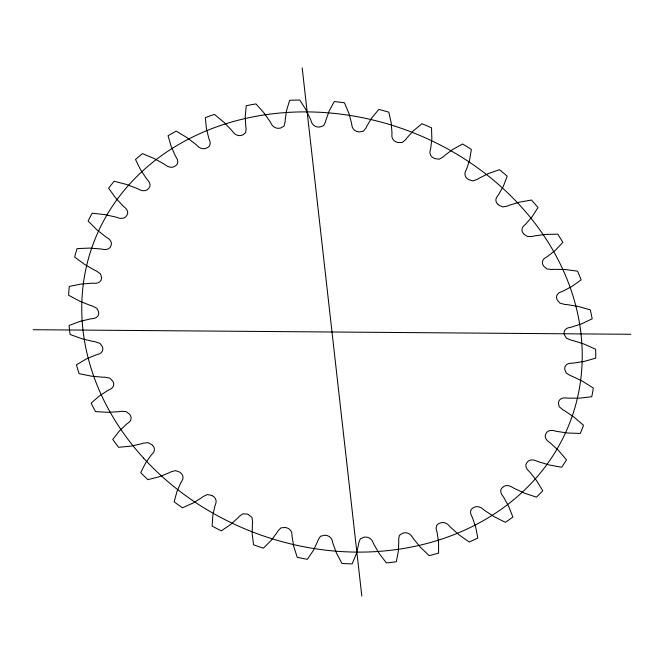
<?xml version="1.0" encoding="UTF-8"?>
<svg xmlns="http://www.w3.org/2000/svg" width="664" height="664" viewBox="0 0 664 664"><rect width="100%" height="100%" fill="white"/><g stroke="black" fill="none" stroke-linecap="round" stroke-linejoin="round"><path stroke-width="1" d="M33.2 329.709L630.8 334.291M248.519 514.608L251.996 517.497L252.652 522.178A56.34 47.625 20 0 0 252.37 524.253L252.171 533.765L253.557 544.77A268.281 226.764 20 0 0 263.359 548.19L271.194 540.405L276.863 532.802A56.34 47.625 20 0 0 277.909 530.992L280.98 527.855L285.254 527.473A17.397 14.699 20 0 1 285.802 527.614C289.33 528.054 292.143 531.217 292.002 534.794A56.34 47.625 20 0 0 292.127 536.927L293.77 546.497L297.248 557.345A268.281 226.764 20 0 0 307.391 559.312L313.466 550.315L317.475 541.841A56.34 47.625 20 0 0 318.139 539.865L320.496 536.263L324.563 535.234A17.397 14.699 20 0 1 325.119 535.3C328.738 535.242 331.95 538.031 332.506 541.583A56.34 47.625 20 0 0 333.037 543.7L336.482 553.062L341.935 563.429A268.281 226.764 20 0 0 352.127 563.894L356.261 553.959L358.502 544.845A56.34 47.625 20 0 0 358.767 542.762L360.353 538.794L364.079 537.151A17.397 14.699 20 0 1 364.636 537.135C368.263 536.545 371.79 538.944 372.994 542.339A56.34 47.625 20 0 0 373.915 544.38L379.053 553.27L386.332 562.864A268.281 226.764 20 0 0 396.283 561.802L398.367 551.211L398.773 541.724A56.34 47.625 20 0 0 398.624 539.591L399.388 535.375L402.674 533.167A17.397 14.699 20 0 1 403.214 533.067C406.75 531.914 410.543 533.914 412.302 537.043A56.34 47.625 20 0 0 413.589 538.952L420.279 547.111L429.176 555.652A268.281 226.764 20 0 0 438.589 553.104L438.555 542.156L437.119 532.569A56.34 47.625 20 0 0 436.563 530.453C435.567 527.863 436.364 524.344 439.244 523.398A17.397 14.699 20 0 1 439.734 523.215C443.071 521.489 447.079 523.074 449.296 525.846A56.34 47.625 20 0 0 450.914 527.573L458.965 534.769L469.216 542.015A268.281 226.764 20 0 0 477.831 538.039L475.681 527.05L472.444 517.646A56.34 47.625 20 0 0 471.49 515.613C470.087 513.247 470.029 509.603 472.726 508.118A17.397 14.699 20 0 1 473.166 507.86C476.163 505.578 480.338 506.715 482.919 509.072A56.34 47.625 20 0 0 484.82 510.574L493.991 516.584L505.312 522.327A268.281 226.764 20 0 0 512.874 517.048L508.674 506.341L503.719 497.386A56.34 47.625 20 0 0 502.407 495.477C500.664 493.369 499.776 489.783 502.15 487.774A17.397 14.699 20 0 1 502.532 487.451C505.055 484.654 509.363 485.284 512.201 487.21A56.34 47.625 20 0 0 514.326 488.43L524.361 493.095L536.421 497.17A268.281 226.764 20 0 0 542.72 490.737L536.587 480.611L530.063 472.361A56.34 47.625 20 0 0 528.428 470.643C526.378 468.801 524.751 465.439 526.693 462.949A17.397 14.699 20 0 1 526.992 462.567C528.909 459.339 533.275 459.405 536.296 460.882A56.34 47.625 20 0 0 538.595 461.787L549.203 464.966L561.653 467.257A268.281 226.764 20 0 0 566.5 459.861L558.615 450.615L550.705 443.303A56.34 47.625 20 0 0 548.788 441.826C546.472 440.257 544.231 437.236 545.625 434.364A17.397 14.699 20 0 1 545.841 433.932C547.053 430.396 551.394 429.807 554.523 430.845A56.34 47.625 20 0 0 556.913 431.409L567.786 433.019L580.27 433.451A268.281 226.764 20 0 0 583.531 425.3L574.119 417.199L565.056 411.041A56.34 47.625 20 0 0 562.923 409.846L559.138 406.658L558.416 402.824A17.397 14.699 20 0 1 558.54 402.359C558.988 398.682 563.147 397.362 566.342 397.96A56.34 47.625 20 0 0 568.766 398.168L579.597 398.159L591.757 396.732A268.281 226.764 20 0 0 593.334 388.058L582.66 381.335L572.708 376.505A56.34 47.625 20 0 0 570.409 375.625L566.135 372.994L564.691 369.25A17.397 14.699 20 0 1 564.724 368.761C564.392 365.109 568.193 363.025 571.413 363.183A56.34 47.625 20 0 0 573.804 363.034L584.279 361.399L595.757 358.145A268.281 226.764 20 0 0 595.608 349.206L583.988 344.052L573.43 340.69A56.34 47.625 20 0 0 571.032 340.151L566.392 338.142L564.275 334.598A17.397 14.699 20 0 1 564.209 334.108C563.163 330.639 566.384 327.808 569.604 327.51A56.34 47.625 20 0 0 571.887 326.995L581.697 323.8L592.18 318.811A268.281 226.764 20 0 0 590.304 309.856L578.07 306.419L567.205 304.627A56.34 47.625 20 0 0 564.782 304.436L559.91 303.124L557.171 299.879A17.397 14.699 20 0 1 557.021 299.398C555.353 296.244 557.793 292.766 560.956 291.961A56.34 47.625 20 0 0 563.064 291.106L571.945 286.425L581.116 279.851A268.281 226.764 20 0 0 577.572 271.144L565.072 269.518L554.216 269.343A56.34 47.625 20 0 0 551.834 269.518L546.862 268.928L543.592 266.081A17.397 14.699 20 0 1 543.351 265.617C541.193 262.853 542.687 258.91 545.725 257.566A56.34 47.625 20 0 0 547.601 256.395L555.278 250.369L562.881 242.393A268.281 226.764 20 0 0 557.777 234.184L545.368 234.425L534.835 235.869A56.34 47.625 20 0 0 532.569 236.401L527.639 236.55L523.929 234.184A17.397 14.699 20 0 1 523.606 233.753L523.39 233.462M248.162 514.451L247.813 514.301A17.397 14.699 20 0 0 247.29 514.077L242.924 513.82L239.239 516.385A56.34 47.625 20 0 1 237.837 517.986L230.682 524.485L221.311 530.851A268.281 226.764 20 0 1 212.123 526.079L212.862 515.222L214.895 506.051A56.34 47.625 20 0 1 215.584 504.084C217.028 501.088 215.626 497.294 212.571 495.95M497.817 204.197C495.294 202.238 495.319 198.378 497.427 196.129A56.34 47.625 20 0 0 498.681 194.436L503.353 186.269L507.205 176.217A268.281 226.764 20 0 0 499.444 169.685L488.289 173.578L479.292 178.101A56.34 47.625 20 0 0 477.433 179.288L473.025 180.882L468.759 179.662A17.397 14.699 20 0 1 468.303 179.338C465.223 177.811 463.904 173.81 465.754 170.855A56.34 47.625 20 0 0 466.643 168.963L469.581 160.065L471.365 149.408A268.281 226.764 20 0 0 462.592 144.005L452.558 149.583L444.722 155.467A56.34 47.625 20 0 0 443.162 156.936L439.211 159.194L434.845 158.605A17.397 14.699 20 0 1 434.339 158.347C431.052 157.235 429.027 153.533 430.239 150.213A56.34 47.625 20 0 0 430.728 148.188L431.849 138.809L431.517 127.845A268.281 226.764 20 0 0 421.989 123.728L413.357 130.833L406.916 137.904A56.34 47.625 20 0 0 405.687 139.623L402.301 142.478L397.968 142.544A17.397 14.699 20 0 1 397.429 142.362C393.968 141.689 391.395 138.336 391.884 134.8A56.34 47.625 20 0 0 391.967 132.692L391.245 123.114L388.805 112.15A268.281 226.764 20 0 0 378.795 109.444L371.815 117.868L366.951 125.936A56.34 47.625 20 0 0 366.096 127.837L363.374 131.215L359.191 131.928A17.397 14.699 20 0 1 358.635 131.821C355.057 131.63 352.028 128.65 351.82 125.064A56.34 47.625 20 0 0 351.488 122.94L348.932 113.428L344.458 102.787A268.281 226.764 20 0 0 334.249 101.567L329.128 111.071L325.991 119.893A56.34 47.625 20 0 0 325.526 121.927L323.542 125.728L319.633 127.065A17.397 14.699 20 0 1 319.077 127.048C315.442 127.363 312.063 124.774 311.175 121.28A56.34 47.625 20 0 0 310.445 119.196L306.137 110.033L299.754 100.015A268.281 226.764 20 0 0 289.645 100.322L286.524 110.622L285.188 119.952A56.34 47.625 20 0 0 285.138 122.068L283.96 126.177L280.432 128.102A17.397 14.699 20 0 1 279.893 128.169C276.29 129.032 272.622 126.832 271.136 123.562A56.34 47.625 20 0 0 270.024 121.57L264.089 113.021L255.972 103.916A268.281 226.764 20 0 0 246.253 105.734L245.223 116.54L245.746 126.11A56.34 47.625 20 0 0 246.103 128.243L245.755 132.543L242.717 135.008A17.397 14.699 20 0 1 242.202 135.149C238.749 136.593 234.848 134.792 232.848 131.837A56.34 47.625 20 0 0 231.387 130.003L223.992 122.309L214.381 114.382A268.281 226.764 20 0 0 205.334 117.661L206.429 128.667L208.778 138.195A56.34 47.625 20 0 0 209.533 140.278C210.737 142.76 210.372 146.362 207.566 147.574A17.397 14.699 20 0 1 207.102 147.798C203.914 149.807 199.822 148.445 197.407 145.873A56.34 47.625 20 0 0 195.639 144.246L186.999 137.622L176.176 131.107A268.281 226.764 20 0 0 168.058 135.746L171.246 146.636L175.354 155.849A56.34 47.625 20 0 0 176.491 157.833C178.068 160.065 178.55 163.709 176.001 165.452A17.397 14.699 20 0 1 175.587 165.743C172.814 168.291 168.565 167.403 165.842 165.261A56.34 47.625 20 0 0 163.817 163.892L154.181 158.538L142.453 153.608A268.281 226.764 20 0 0 135.498 159.484L140.677 169.934L146.437 178.575A56.34 47.625 20 0 0 147.923 180.392C149.823 182.376 151.093 185.862 148.919 188.119A17.397 14.699 20 0 1 148.578 188.476C146.346 191.498 141.996 191.141 139.05 189.439A56.34 47.625 20 0 0 136.834 188.377L126.475 184.434L114.183 181.247A268.281 226.764 20 0 0 108.589 188.186L115.619 197.905L122.865 205.715A56.34 47.625 20 0 0 124.641 207.317C126.832 209.027 128.783 212.231 127.106 214.92A17.397 14.699 20 0 1 126.841 215.327C125.264 218.73 120.898 218.987 117.818 217.726A56.34 47.625 20 0 0 115.47 216.987L104.688 214.58L92.171 213.219A268.281 226.764 20 0 0 88.105 221.021L96.786 229.727L105.302 236.484A56.34 47.625 20 0 0 107.336 237.828C109.784 239.248 112.274 242.078 111.187 245.099A17.397 14.699 20 0 1 111.012 245.547C110.174 249.174 105.908 250.12 102.746 249.299A56.34 47.625 20 0 0 100.33 248.909L89.432 248.104L77.065 248.61A268.281 226.764 20 0 0 74.642 257.051L84.718 264.488L94.263 269.999A56.34 47.625 20 0 0 96.487 271.045L100.53 273.966L101.617 277.768A17.397 14.699 20 0 1 101.534 278.249C101.484 281.934 97.475 283.636 94.263 283.254A56.34 47.625 20 0 0 91.856 283.221L81.166 284.043L69.297 286.4A268.281 226.764 20 0 0 68.583 295.239L79.771 301.199L90.063 305.307A56.34 47.625 20 0 0 92.42 306.021L96.894 308.345L98.679 312.005A17.397 14.699 20 0 1 98.687 312.495C99.392 316.072 95.848 318.537 92.628 318.612A56.34 47.625 20 0 0 90.287 318.936L80.103 321.359L69.081 325.501A268.281 226.764 20 0 0 70.094 334.482L82.07 338.789L92.819 341.379A56.34 47.625 20 0 0 95.242 341.744L100.015 343.404L102.447 346.815A17.397 14.699 20 0 1 102.555 347.305C103.933 350.625 101.077 353.804 97.874 354.352A56.34 47.625 20 0 0 95.674 355.032L86.295 358.983L76.435 364.785A268.281 226.764 20 0 0 79.149 373.649L91.566 376.189L102.463 377.177A56.34 47.625 20 0 0 104.87 377.185L109.817 378.14L112.83 381.194A17.397 14.699 20 0 1 113.029 381.675C114.963 384.639 112.971 388.374 109.859 389.444A56.34 47.625 20 0 0 107.858 390.457L99.55 395.835L91.134 403.131A268.281 226.764 20 0 0 95.475 411.622L107.975 412.319L118.707 411.68A56.34 47.625 20 0 0 121.039 411.323L126.002 411.547L129.505 414.162A17.397 14.699 20 0 1 129.795 414.61C132.161 417.166 131.157 421.258 128.227 422.893A56.34 47.625 20 0 0 126.492 424.205L119.495 430.845L112.764 439.427A268.281 226.764 20 0 0 118.607 447.304L130.833 446.133L141.083 443.892A56.34 47.625 20 0 0 143.275 443.187L148.122 442.664L152.014 444.764A17.397 14.699 20 0 1 152.38 445.179M498.083 204.454L498.349 204.711A17.397 14.699 20 0 0 498.747 205.093L502.789 206.919L507.528 206.031A56.34 47.625 20 0 1 509.62 205.159L519.522 202.13L531.482 200.038A268.281 226.764 20 0 1 538.006 207.517L532.196 216.655L525.929 223.859A56.34 47.625 20 0 1 524.344 225.312C521.879 227.071 520.966 230.84 523.174 233.172M152.612 445.453C155.168 447.586 154.919 451.62 152.463 453.719A56.34 47.625 20 0 0 151.043 455.296L145.557 463.007L140.702 472.635A268.281 226.764 20 0 0 147.873 479.674L159.476 476.669L168.963 472.876A56.34 47.625 20 0 0 170.938 471.847L175.528 470.602L179.703 472.129A17.397 14.699 20 0 1 180.127 472.486C183.098 474.212 184.003 478.312 181.861 481.043A56.34 47.625 20 0 0 180.791 482.844L176.973 491.41L174.142 501.801A268.281 226.764 20 0 0 182.442 507.794L193.083 503.038L201.524 497.817A56.34 47.625 20 0 0 203.234 496.481L207.434 494.547L211.766 495.452A17.397 14.699 20 0 1 212.248 495.751M302.178 67.877L361.822 596.123M143.582 458.119A254.528 215.136 20 0 0 568.824 425.167A254.528 215.136 20 0 0 283.594 112.714A254.528 215.136 20 0 0 143.582 458.119"/></g></svg>
